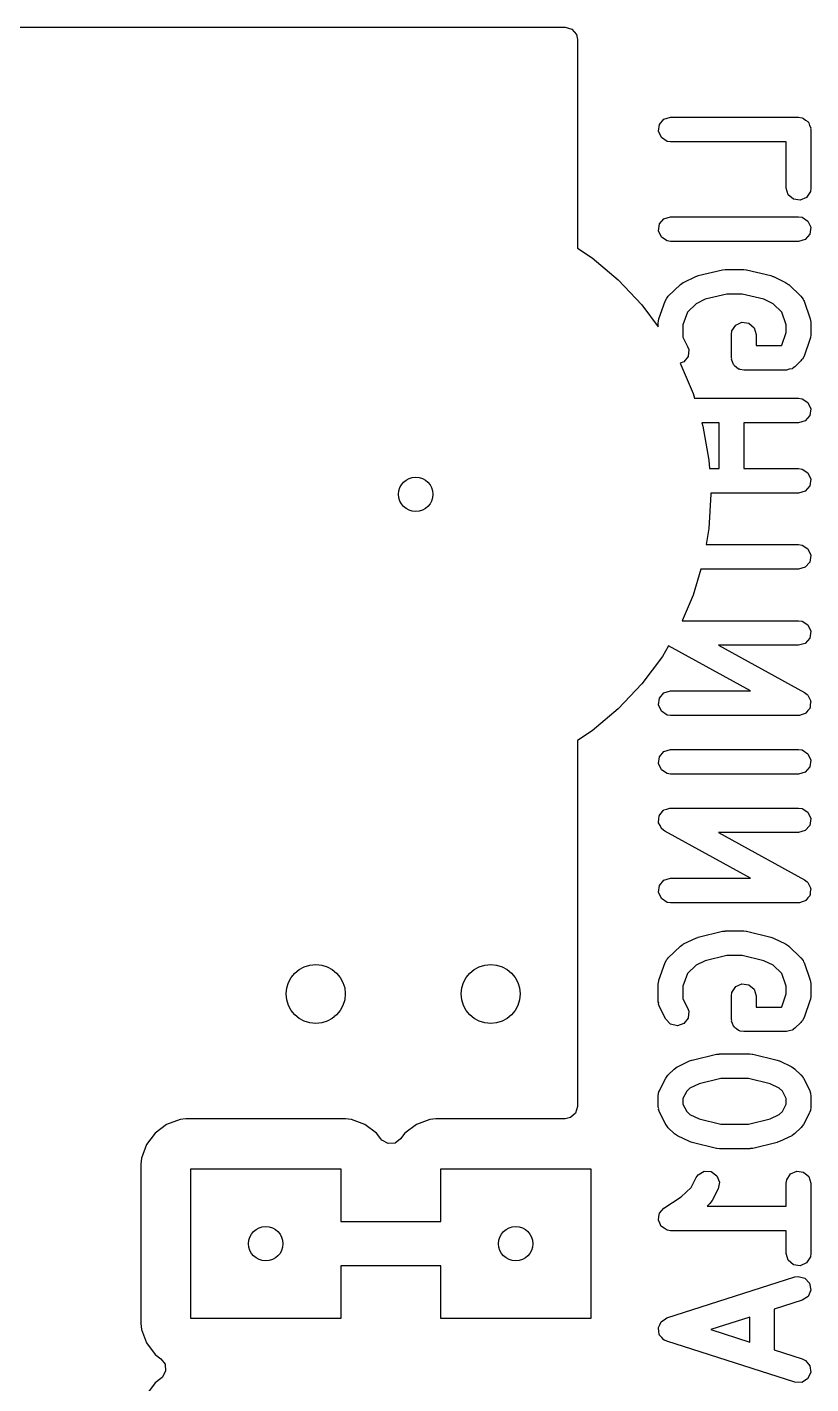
# Model space of a CAD drawing. Extents: x 0.06 to 1.57, y 0.01 to 1.19.
# Drawn here: x 1.245 to 1.558, y 0.644 to 1.187 of the extents above; entities that cross this region are included whole.
import ezdxf

# ---------------------------------------------------------------- set-up
doc = ezdxf.new("R2010")
doc.units = 0
doc.header["$MEASUREMENT"] = 0
doc.layers.add('BLACK', color=7, linetype='CONTINUOUS')

msp = doc.modelspace()

# ---------------------------------------------------------------- linework, layer by layer
at = {"layer": 'BLACK', "linetype": 'CONTINUOUS'}
for p, q in [((0.38496, 1.18703), (1.45981, 1.18703)), ((1.45981, 1.18703), (1.4625, 1.18624)), ((1.4625, 1.18624), (1.46433, 1.18413)), ((1.46433, 1.18413), (1.46478, 1.18207)), ((1.46478, 1.18207), (1.46478, 1.09852)), ((1.49711, 1.14533), (1.49751, 1.14807)), ((1.49751, 1.14807), (1.49932, 1.15017)), ((1.49932, 1.15017), (1.50198, 1.15095)), ((1.50198, 1.15095), (1.55317, 1.15095)), ((1.55317, 1.15095), (1.55455, 1.15075)), ((1.55455, 1.15075), (1.55485, 1.15055)), ((1.55485, 1.15055), (1.55521, 1.1505)), ((1.55521, 1.1505), (1.556, 1.14982)), ((1.556, 1.14982), (1.55688, 1.14925)), ((1.55688, 1.14925), (1.55703, 1.14892)), ((1.55703, 1.14892), (1.55731, 1.14869)), ((1.55731, 1.14869), (1.5576, 1.14768)), ((1.5576, 1.14768), (1.55804, 1.14673)), ((1.55804, 1.14673), (1.55799, 1.14637)), ((1.55799, 1.14637), (1.55809, 1.14603)), ((1.55809, 1.14603), (1.55809, 1.12259)), ((1.49827, 1.1428), (1.49711, 1.14533)), ((1.5006, 1.1413), (1.49827, 1.1428)), ((1.50198, 1.1411), (1.5006, 1.1413)), ((1.54824, 1.1411), (1.50198, 1.1411)), ((1.54824, 1.12259), (1.54824, 1.1411)), ((1.54903, 1.11993), (1.54824, 1.12259)), ((1.55112, 1.11811), (1.54903, 1.11993)), ((1.55639, 1.11887), (1.55387, 1.11772)), ((1.55789, 1.1212), (1.55639, 1.11887)), ((1.55809, 1.12259), (1.55789, 1.1212)), ((1.55387, 1.11772), (1.55112, 1.11811)), ((1.49711, 1.10549), (1.49751, 1.10823)), ((1.49751, 1.10823), (1.49932, 1.11033)), ((1.49932, 1.11033), (1.50198, 1.11111)), ((1.50198, 1.11111), (1.55317, 1.11111)), ((1.55317, 1.11111), (1.55455, 1.11091)), ((1.55455, 1.11091), (1.55688, 1.10941)), ((1.55688, 1.10941), (1.55804, 1.10689)), ((1.49827, 1.10296), (1.49711, 1.10549)), ((1.5006, 1.10146), (1.49827, 1.10296)), ((1.55764, 1.10414), (1.55583, 1.10205)), ((1.55804, 1.10689), (1.55764, 1.10414)), ((1.46478, 1.09852), (1.47053, 1.09474)), ((1.50198, 1.10127), (1.5006, 1.10146)), ((1.55317, 1.10127), (1.50198, 1.10127)), ((1.55583, 1.10205), (1.55317, 1.10127)), ((1.47053, 1.09474), (1.48105, 1.08591)), ((1.50716, 1.08484), (1.51204, 1.08719)), ((1.51204, 1.08719), (1.51287, 1.08745)), ((1.51287, 1.08745), (1.51302, 1.08754)), ((1.51302, 1.08754), (1.52277, 1.08988)), ((1.52277, 1.08988), (1.52377, 1.08997)), ((1.52377, 1.08997), (1.52392, 1.09002)), ((1.52392, 1.09002), (1.53123, 1.09002)), ((1.53123, 1.09002), (1.53223, 1.08987)), ((1.53223, 1.08987), (1.53238, 1.08988)), ((1.53238, 1.08988), (1.54213, 1.08754)), ((1.54213, 1.08754), (1.54294, 1.08722)), ((1.54294, 1.08722), (1.54311, 1.08719)), ((1.54311, 1.08719), (1.54799, 1.08484)), ((1.48105, 1.08591), (1.49048, 1.07592)), ((1.50101, 1.07927), (1.50589, 1.08396)), ((1.50589, 1.08396), (1.50702, 1.08477)), ((1.50702, 1.08477), (1.5071, 1.08479)), ((1.5071, 1.08479), (1.50716, 1.08484)), ((1.54799, 1.08484), (1.54915, 1.08406)), ((1.54915, 1.08406), (1.54919, 1.08399)), ((1.54919, 1.08399), (1.54926, 1.08396)), ((1.54926, 1.08396), (1.55414, 1.07927)), ((1.49048, 1.07592), (1.49706, 1.06707)), ((1.49733, 1.0703), (1.49977, 1.07733)), ((1.49977, 1.07733), (1.50041, 1.07858)), ((1.50041, 1.07858), (1.50078, 1.07887)), ((1.50078, 1.07887), (1.50101, 1.07927)), ((1.51214, 1.07631), (1.50868, 1.07299)), ((1.51583, 1.07809), (1.51214, 1.07631)), ((1.5245, 1.08017), (1.51583, 1.07809)), ((1.53065, 1.08017), (1.5245, 1.08017)), ((1.53932, 1.07809), (1.53065, 1.08017)), ((1.54301, 1.07631), (1.53932, 1.07809)), ((1.54647, 1.07299), (1.54301, 1.07631)), ((1.55414, 1.07927), (1.555, 1.07816)), ((1.555, 1.07816), (1.55511, 1.07771)), ((1.55511, 1.07771), (1.55538, 1.07733)), ((1.55538, 1.07733), (1.55782, 1.0703)), ((1.49706, 1.06869), (1.49726, 1.07008)), ((1.49726, 1.07008), (1.49733, 1.07018)), ((1.49733, 1.07018), (1.49733, 1.0703)), ((1.50868, 1.07299), (1.50691, 1.06786)), ((1.54824, 1.06786), (1.54647, 1.07299)), ((1.55782, 1.0703), (1.55808, 1.06893)), ((1.49706, 1.06707), (1.49706, 1.06869)), ((1.50691, 1.06786), (1.50691, 1.06286)), ((1.52631, 1.064), (1.52651, 1.06539)), ((1.52651, 1.06539), (1.52801, 1.06772)), ((1.52801, 1.06772), (1.53053, 1.06888)), ((1.53053, 1.06888), (1.53328, 1.06848)), ((1.53328, 1.06848), (1.53537, 1.06667)), ((1.53537, 1.06667), (1.53615, 1.064)), ((1.54647, 1.0597), (1.54824, 1.06483)), ((1.54824, 1.06483), (1.54824, 1.06786)), ((1.55808, 1.06893), (1.55805, 1.06881)), ((1.55805, 1.06881), (1.55809, 1.06869)), ((1.55809, 1.06869), (1.55809, 1.064)), ((1.50691, 1.06286), (1.50879, 1.05924)), ((1.50879, 1.05924), (1.50925, 1.05792)), ((1.52631, 1.05463), (1.52631, 1.064)), ((1.53615, 1.064), (1.53615, 1.05955)), ((1.53615, 1.05955), (1.54631, 1.05955)), ((1.54631, 1.05955), (1.54647, 1.0597)), ((1.55782, 1.06239), (1.55538, 1.05536)), ((1.55789, 1.06262), (1.55782, 1.06251)), ((1.55782, 1.06251), (1.55782, 1.06239)), ((1.55809, 1.064), (1.55789, 1.06262)), ((1.509, 1.05516), (1.50729, 1.05298)), ((1.50925, 1.05792), (1.509, 1.05516)), ((1.52641, 1.05429), (1.52631, 1.05463)), ((1.52636, 1.05393), (1.52641, 1.05429)), ((1.5268, 1.05298), (1.52636, 1.05393)), ((1.55437, 1.05383), (1.55414, 1.05343)), ((1.55474, 1.05412), (1.55437, 1.05383)), ((1.55538, 1.05536), (1.55474, 1.05412)), ((1.50729, 1.05298), (1.50579, 1.05245)), ((1.50579, 1.05245), (1.51099, 1.0404)), ((1.52709, 1.05197), (1.5268, 1.05298)), ((1.52736, 1.05173), (1.52709, 1.05197)), ((1.52751, 1.05141), (1.52736, 1.05173)), ((1.52839, 1.05084), (1.52751, 1.05141)), ((1.52919, 1.05015), (1.52839, 1.05084)), ((1.52954, 1.0501), (1.52919, 1.05015)), ((1.52984, 1.04991), (1.52954, 1.0501)), ((1.53123, 1.04971), (1.52984, 1.04991)), ((1.54829, 1.04971), (1.53123, 1.04971)), ((1.54941, 1.05004), (1.54829, 1.04971)), ((1.55056, 1.05027), (1.54941, 1.05004)), ((1.55083, 1.05045), (1.55056, 1.05027)), ((1.55095, 1.05049), (1.55083, 1.05045)), ((1.55107, 1.05063), (1.55095, 1.05049)), ((1.5517, 1.05108), (1.55107, 1.05063)), ((1.55414, 1.05343), (1.5517, 1.05108)), ((1.51099, 1.0404), (1.51157, 1.03846)), ((1.51157, 1.03846), (1.55317, 1.03846)), ((1.55317, 1.03846), (1.55455, 1.03826)), ((1.55455, 1.03826), (1.55688, 1.03676)), ((1.55688, 1.03676), (1.55804, 1.03424)), ((1.55804, 1.03424), (1.55764, 1.0315)), ((1.52144, 1.02862), (1.51451, 1.02862)), ((1.51451, 1.02862), (1.51493, 1.02724)), ((1.51493, 1.02724), (1.51731, 1.01371)), ((1.52144, 1.01034), (1.52144, 1.02862)), ((1.55317, 1.02862), (1.53128, 1.02862)), ((1.53128, 1.02862), (1.53128, 1.01034)), ((1.55583, 1.0294), (1.55317, 1.02862)), ((1.55764, 1.0315), (1.55583, 1.0294)), ((1.51731, 1.01371), (1.51751, 1.01034)), ((1.51751, 1.01034), (1.52144, 1.01034)), ((1.53128, 1.01034), (1.55317, 1.01034)), ((1.55317, 1.01034), (1.55455, 1.01014)), ((1.55455, 1.01014), (1.55688, 1.00864)), ((1.55688, 1.00864), (1.55804, 1.00612)), ((1.55804, 1.00612), (1.55764, 1.00337)), ((1.51811, 1), (1.51731, 0.98629)), ((1.55317, 1.0005), (1.51808, 1.0005)), ((1.51808, 1.0005), (1.51811, 1)), ((1.55583, 1.00128), (1.55317, 1.0005)), ((1.55764, 1.00337), (1.55583, 1.00128)), ((1.51731, 0.98629), (1.51618, 0.97987)), ((1.51618, 0.97987), (1.55317, 0.97987)), ((1.55317, 0.97987), (1.55455, 0.97967)), ((1.55455, 0.97967), (1.55688, 0.97818)), ((1.55688, 0.97818), (1.55804, 0.97565)), ((1.55764, 0.97291), (1.55583, 0.97081)), ((1.55804, 0.97565), (1.55764, 0.97291)), ((1.51411, 0.97003), (1.51099, 0.9596)), ((1.55317, 0.97003), (1.51411, 0.97003)), ((1.55583, 0.97081), (1.55317, 0.97003)), ((1.51099, 0.9596), (1.50659, 0.94941)), ((1.50659, 0.94941), (1.55317, 0.94941)), ((1.55317, 0.94941), (1.55455, 0.94921)), ((1.55455, 0.94921), (1.55688, 0.94771)), ((1.55688, 0.94771), (1.55804, 0.94519)), ((1.55804, 0.94519), (1.55764, 0.94244)), ((1.55583, 0.94035), (1.55317, 0.93957)), ((1.55764, 0.94244), (1.55583, 0.94035)), ((1.49868, 0.9351), (1.49048, 0.92408)), ((1.50113, 0.93934), (1.49868, 0.9351)), ((1.53399, 0.92129), (1.50113, 0.93934)), ((1.55317, 0.93957), (1.52116, 0.93957)), ((1.52116, 0.93957), (1.55554, 0.92068)), ((1.49048, 0.92408), (1.48105, 0.91409)), ((1.49711, 0.91567), (1.49751, 0.91841)), ((1.49751, 0.91841), (1.49932, 0.92051)), ((1.49932, 0.92051), (1.50198, 0.92129)), ((1.50198, 0.92129), (1.53399, 0.92129)), ((1.55554, 0.92068), (1.55665, 0.91984)), ((1.55665, 0.91984), (1.55674, 0.91968)), ((1.55674, 0.91968), (1.55688, 0.91959)), ((1.55688, 0.91959), (1.55739, 0.91848)), ((1.55739, 0.91848), (1.55798, 0.9174)), ((1.48105, 0.91409), (1.47053, 0.90526)), ((1.49827, 0.91314), (1.49711, 0.91567)), ((1.5006, 0.91165), (1.49827, 0.91314)), ((1.55684, 0.9134), (1.5561, 0.91242)), ((1.55764, 0.91432), (1.55684, 0.9134)), ((1.55767, 0.91449), (1.55764, 0.91432)), ((1.55777, 0.91463), (1.55767, 0.91449)), ((1.55786, 0.91586), (1.55777, 0.91463)), ((1.55804, 0.91707), (1.55786, 0.91586)), ((1.55798, 0.9174), (1.55796, 0.91723)), ((1.55796, 0.91723), (1.55804, 0.91707)), ((1.50198, 0.91144), (1.5006, 0.91165)), ((1.55317, 0.91144), (1.50198, 0.91144)), ((1.55333, 0.9115), (1.55317, 0.91144)), ((1.5535, 0.91146), (1.55333, 0.9115)), ((1.55465, 0.91188), (1.5535, 0.91146)), ((1.55583, 0.91223), (1.55465, 0.91188)), ((1.55594, 0.91236), (1.55583, 0.91223)), ((1.5561, 0.91242), (1.55594, 0.91236)), ((1.47053, 0.90526), (1.46478, 0.90148)), ((1.46478, 0.90148), (1.46478, 0.75498)), ((1.49751, 0.89498), (1.49932, 0.89707)), ((1.49932, 0.89707), (1.50198, 0.89785)), ((1.50198, 0.89785), (1.55317, 0.89785)), ((1.55317, 0.89785), (1.55455, 0.89765)), ((1.55455, 0.89765), (1.55688, 0.89616)), ((1.49711, 0.89223), (1.49751, 0.89498)), ((1.49827, 0.88971), (1.49711, 0.89223)), ((1.55764, 0.89089), (1.55583, 0.88879)), ((1.55688, 0.89616), (1.55804, 0.89363)), ((1.55804, 0.89363), (1.55764, 0.89089)), ((1.5006, 0.88821), (1.49827, 0.88971)), ((1.50198, 0.88801), (1.5006, 0.88821)), ((1.55317, 0.88801), (1.50198, 0.88801)), ((1.55583, 0.88879), (1.55317, 0.88801)), ((1.49711, 0.8688), (1.49729, 0.87001)), ((1.49729, 0.87001), (1.49738, 0.87123)), ((1.49738, 0.87123), (1.49748, 0.87137)), ((1.49748, 0.87137), (1.49751, 0.87154)), ((1.49751, 0.87154), (1.49831, 0.87247)), ((1.49831, 0.87247), (1.49905, 0.87345)), ((1.49905, 0.87345), (1.49921, 0.87351)), ((1.49921, 0.87351), (1.49932, 0.87364)), ((1.49932, 0.87364), (1.5005, 0.87398)), ((1.5005, 0.87398), (1.50165, 0.87441)), ((1.50165, 0.87441), (1.50182, 0.87437)), ((1.50182, 0.87437), (1.50198, 0.87442)), ((1.50198, 0.87442), (1.55317, 0.87442)), ((1.55317, 0.87442), (1.55455, 0.87422)), ((1.55455, 0.87422), (1.55688, 0.87272)), ((1.55688, 0.87272), (1.55804, 0.8702)), ((1.55804, 0.8702), (1.55764, 0.86745)), ((1.49719, 0.86864), (1.49711, 0.8688)), ((1.49717, 0.86846), (1.49719, 0.86864)), ((1.49776, 0.86739), (1.49717, 0.86846)), ((1.49827, 0.86628), (1.49776, 0.86739)), ((1.49841, 0.86618), (1.49827, 0.86628)), ((1.4985, 0.86603), (1.49841, 0.86618)), ((1.49961, 0.86518), (1.4985, 0.86603)), ((1.53399, 0.8463), (1.49961, 0.86518)), ((1.55317, 0.86458), (1.52116, 0.86458)), ((1.52116, 0.86458), (1.55554, 0.84569)), ((1.55583, 0.86536), (1.55317, 0.86458)), ((1.55764, 0.86745), (1.55583, 0.86536)), ((1.49711, 0.84068), (1.49751, 0.84342)), ((1.49751, 0.84342), (1.49932, 0.84552)), ((1.49932, 0.84552), (1.50198, 0.8463)), ((1.50198, 0.8463), (1.53399, 0.8463)), ((1.55554, 0.84569), (1.55665, 0.84485)), ((1.55665, 0.84485), (1.55674, 0.84469)), ((1.55674, 0.84469), (1.55688, 0.8446)), ((1.55688, 0.8446), (1.55739, 0.84349)), ((1.55739, 0.84349), (1.55798, 0.84241)), ((1.55804, 0.84208), (1.55786, 0.84086)), ((1.55798, 0.84241), (1.55796, 0.84223)), ((1.55796, 0.84223), (1.55804, 0.84208)), ((1.49827, 0.83815), (1.49711, 0.84068)), ((1.5006, 0.83665), (1.49827, 0.83815)), ((1.50198, 0.83645), (1.5006, 0.83665)), ((1.55317, 0.83645), (1.50198, 0.83645)), ((1.55333, 0.8365), (1.55317, 0.83645)), ((1.5535, 0.83647), (1.55333, 0.8365)), ((1.55465, 0.83689), (1.5535, 0.83647)), ((1.55583, 0.83724), (1.55465, 0.83689)), ((1.55594, 0.83737), (1.55583, 0.83724)), ((1.5561, 0.83743), (1.55594, 0.83737)), ((1.55684, 0.83841), (1.5561, 0.83743)), ((1.55764, 0.83933), (1.55684, 0.83841)), ((1.55767, 0.8395), (1.55764, 0.83933)), ((1.55777, 0.83964), (1.55767, 0.8395)), ((1.55786, 0.84086), (1.55777, 0.83964)), ((1.50716, 0.82003), (1.51204, 0.82238)), ((1.51204, 0.82238), (1.51287, 0.82264)), ((1.51287, 0.82264), (1.51302, 0.82273)), ((1.51302, 0.82273), (1.52277, 0.82507)), ((1.52277, 0.82507), (1.52377, 0.82516)), ((1.52377, 0.82516), (1.52392, 0.82521)), ((1.52392, 0.82521), (1.53123, 0.82521)), ((1.53123, 0.82521), (1.53223, 0.82506)), ((1.53223, 0.82506), (1.53238, 0.82507)), ((1.53238, 0.82507), (1.54213, 0.82273)), ((1.54213, 0.82273), (1.54294, 0.82241)), ((1.54294, 0.82241), (1.54311, 0.82238)), ((1.54311, 0.82238), (1.54799, 0.82003)), ((1.50101, 0.81446), (1.50589, 0.81915)), ((1.50589, 0.81915), (1.50702, 0.81996)), ((1.50702, 0.81996), (1.5071, 0.81998)), ((1.5071, 0.81998), (1.50716, 0.82003)), ((1.5245, 0.81536), (1.51583, 0.81328)), ((1.53065, 0.81536), (1.5245, 0.81536)), ((1.53932, 0.81328), (1.53065, 0.81536)), ((1.54799, 0.82003), (1.54915, 0.81925)), ((1.54915, 0.81925), (1.54919, 0.81918)), ((1.54919, 0.81918), (1.54926, 0.81915)), ((1.54926, 0.81915), (1.55414, 0.81446)), ((1.49733, 0.80549), (1.49977, 0.81252)), ((1.49977, 0.81252), (1.50041, 0.81377)), ((1.50041, 0.81377), (1.50078, 0.81405)), ((1.50078, 0.81405), (1.50101, 0.81446)), ((1.51214, 0.8115), (1.50868, 0.80818)), ((1.51583, 0.81328), (1.51214, 0.8115)), ((1.54301, 0.8115), (1.53932, 0.81328)), ((1.54647, 0.80818), (1.54301, 0.8115)), ((1.55414, 0.81446), (1.555, 0.81335)), ((1.555, 0.81335), (1.55511, 0.8129)), ((1.55511, 0.8129), (1.55538, 0.81252)), ((1.55538, 0.81252), (1.55782, 0.80549)), ((1.49706, 0.80388), (1.49726, 0.80527)), ((1.49706, 0.79685), (1.49706, 0.80388)), ((1.49726, 0.80527), (1.49733, 0.80537)), ((1.49733, 0.80537), (1.49733, 0.80549)), ((1.50868, 0.80818), (1.50691, 0.80305)), ((1.52801, 0.80291), (1.53053, 0.80407)), ((1.53053, 0.80407), (1.53328, 0.80367)), ((1.54824, 0.80305), (1.54647, 0.80818)), ((1.55782, 0.80549), (1.55808, 0.80412)), ((1.55808, 0.80412), (1.55805, 0.804)), ((1.55805, 0.804), (1.55809, 0.80388)), ((1.55809, 0.80388), (1.55809, 0.79919)), ((1.50691, 0.80305), (1.50691, 0.79805)), ((1.52631, 0.79919), (1.52651, 0.80058)), ((1.52631, 0.78982), (1.52631, 0.79919)), ((1.52651, 0.80058), (1.52801, 0.80291)), ((1.53328, 0.80367), (1.53537, 0.80185)), ((1.53537, 0.80185), (1.53615, 0.79919)), ((1.53615, 0.79919), (1.53615, 0.79474)), ((1.54647, 0.79489), (1.54824, 0.80002)), ((1.54824, 0.80002), (1.54824, 0.80305)), ((1.55809, 0.79919), (1.55789, 0.79781)), ((1.4972, 0.79639), (1.49706, 0.79685)), ((1.49716, 0.7959), (1.4972, 0.79639)), ((1.49762, 0.79458), (1.49716, 0.7959)), ((1.50006, 0.78989), (1.49762, 0.79458)), ((1.50691, 0.79805), (1.50879, 0.79443)), ((1.50879, 0.79443), (1.50925, 0.79311)), ((1.50925, 0.79311), (1.509, 0.79035)), ((1.53615, 0.79474), (1.54631, 0.79474)), ((1.54631, 0.79474), (1.54647, 0.79489)), ((1.55782, 0.79758), (1.55538, 0.79055)), ((1.55789, 0.79781), (1.55782, 0.7977)), ((1.55782, 0.7977), (1.55782, 0.79758)), ((1.50198, 0.78789), (1.50006, 0.78989)), ((1.50467, 0.78725), (1.50198, 0.78789)), ((1.50729, 0.78817), (1.50467, 0.78725)), ((1.509, 0.79035), (1.50729, 0.78817)), ((1.52641, 0.78948), (1.52631, 0.78982)), ((1.52636, 0.78912), (1.52641, 0.78948)), ((1.5268, 0.78817), (1.52636, 0.78912)), ((1.52709, 0.78716), (1.5268, 0.78817)), ((1.55414, 0.78862), (1.5517, 0.78627)), ((1.55437, 0.78902), (1.55414, 0.78862)), ((1.55474, 0.78931), (1.55437, 0.78902)), ((1.55538, 0.79055), (1.55474, 0.78931)), ((1.52736, 0.78692), (1.52709, 0.78716)), ((1.52751, 0.7866), (1.52736, 0.78692)), ((1.52839, 0.78603), (1.52751, 0.7866)), ((1.52919, 0.78534), (1.52839, 0.78603)), ((1.52954, 0.78529), (1.52919, 0.78534)), ((1.52984, 0.7851), (1.52954, 0.78529)), ((1.53123, 0.7849), (1.52984, 0.7851)), ((1.54829, 0.7849), (1.53123, 0.7849)), ((1.54941, 0.78523), (1.54829, 0.7849)), ((1.55056, 0.78546), (1.54941, 0.78523)), ((1.55083, 0.78564), (1.55056, 0.78546)), ((1.55095, 0.78568), (1.55083, 0.78564)), ((1.55107, 0.78582), (1.55095, 0.78568)), ((1.5517, 0.78627), (1.55107, 0.78582)), ((1.50473, 0.77082), (1.5096, 0.77316)), ((1.5096, 0.77316), (1.51043, 0.77343)), ((1.51043, 0.77343), (1.51058, 0.77351)), ((1.51058, 0.77351), (1.52033, 0.77586)), ((1.52033, 0.77586), (1.52134, 0.77595)), ((1.52134, 0.77595), (1.52148, 0.77599)), ((1.52148, 0.77599), (1.53367, 0.77599)), ((1.53367, 0.77599), (1.53467, 0.77585)), ((1.53467, 0.77585), (1.53482, 0.77586)), ((1.53482, 0.77586), (1.54457, 0.77351)), ((1.54457, 0.77351), (1.54537, 0.77319)), ((1.54537, 0.77319), (1.54555, 0.77316)), ((1.54555, 0.77316), (1.55042, 0.77082)), ((1.49762, 0.76163), (1.50006, 0.76631)), ((1.50006, 0.76631), (1.50087, 0.76745)), ((1.50087, 0.76745), (1.50096, 0.7675)), ((1.50096, 0.7675), (1.50101, 0.76759)), ((1.50101, 0.76759), (1.50345, 0.76993)), ((1.50345, 0.76993), (1.50459, 0.77075)), ((1.50459, 0.77075), (1.50467, 0.77077)), ((1.50467, 0.77077), (1.50473, 0.77082)), ((1.52207, 0.76615), (1.51339, 0.76407)), ((1.53308, 0.76615), (1.52207, 0.76615)), ((1.54176, 0.76407), (1.53308, 0.76615)), ((1.55042, 0.77082), (1.55159, 0.77004)), ((1.55159, 0.77004), (1.55163, 0.76997)), ((1.55163, 0.76997), (1.5517, 0.76993)), ((1.5517, 0.76993), (1.55414, 0.76759)), ((1.55414, 0.76759), (1.555, 0.76648)), ((1.555, 0.76648), (1.55502, 0.76639)), ((1.55502, 0.76639), (1.55509, 0.76631)), ((1.55509, 0.76631), (1.55753, 0.76162)), ((1.49706, 0.75936), (1.49726, 0.76074)), ((1.49726, 0.76074), (1.49752, 0.76115)), ((1.49752, 0.76115), (1.49762, 0.76163)), ((1.50842, 0.76106), (1.50691, 0.75815)), ((1.5097, 0.76229), (1.50842, 0.76106)), ((1.51339, 0.76407), (1.5097, 0.76229)), ((1.54545, 0.76229), (1.54176, 0.76407)), ((1.54673, 0.76106), (1.54545, 0.76229)), ((1.54824, 0.75815), (1.54673, 0.76106)), ((1.55753, 0.76162), (1.55799, 0.7603)), ((1.46478, 0.75498), (1.46399, 0.7523)), ((1.49706, 0.75467), (1.49706, 0.75936)), ((1.50691, 0.75815), (1.50691, 0.75587)), ((1.50691, 0.75587), (1.50842, 0.75297)), ((1.54673, 0.75297), (1.54824, 0.75587)), ((1.54824, 0.75587), (1.54824, 0.75815)), ((1.55799, 0.7603), (1.55795, 0.75982)), ((1.55795, 0.75982), (1.55809, 0.75936)), ((1.55809, 0.75936), (1.55809, 0.75467)), ((1.3057, 0.74976), (1.30031, 0.74775)), ((1.30808, 0.75002), (1.3057, 0.74976)), ((1.3057, 0.74976), (1.3057, 0.74976)), ((1.30809, 0.75002), (1.30808, 0.75002)), ((1.37191, 0.75002), (1.30809, 0.75002)), ((1.37192, 0.75002), (1.37191, 0.75002)), ((1.3743, 0.74976), (1.37192, 0.75002)), ((1.37969, 0.74775), (1.3743, 0.74976)), ((1.3743, 0.74976), (1.3743, 0.74976)), ((1.4057, 0.74976), (1.40031, 0.74775)), ((1.40808, 0.75002), (1.4057, 0.74976)), ((1.4057, 0.74976), (1.4057, 0.74976)), ((1.45981, 0.75002), (1.40808, 0.75002)), ((1.46188, 0.75047), (1.45981, 0.75002)), ((1.46399, 0.7523), (1.46188, 0.75047)), ((1.4972, 0.7542), (1.49706, 0.75467)), ((1.49716, 0.75372), (1.4972, 0.7542)), ((1.49762, 0.7524), (1.49716, 0.75372)), ((1.50006, 0.74771), (1.49762, 0.7524)), ((1.50842, 0.75297), (1.5097, 0.75173)), ((1.5097, 0.75173), (1.51339, 0.74996)), ((1.51339, 0.74996), (1.52207, 0.74787)), ((1.53308, 0.74787), (1.54176, 0.74996)), ((1.54176, 0.74996), (1.54545, 0.75173)), ((1.54545, 0.75173), (1.54673, 0.75297)), ((1.55753, 0.7524), (1.55509, 0.74771)), ((1.55763, 0.75287), (1.55753, 0.7524)), ((1.55789, 0.75328), (1.55763, 0.75287)), ((1.55809, 0.75467), (1.55789, 0.75328)), ((1.2957, 0.7443), (1.29225, 0.73969)), ((1.30031, 0.74775), (1.2957, 0.7443)), ((1.30031, 0.74775), (1.30031, 0.74775)), ((1.3843, 0.7443), (1.37969, 0.74775)), ((1.37969, 0.74775), (1.37969, 0.74775)), ((1.38603, 0.74199), (1.3843, 0.7443)), ((1.3957, 0.7443), (1.39397, 0.74199)), ((1.40031, 0.74775), (1.3957, 0.7443)), ((1.40031, 0.74775), (1.40031, 0.74775)), ((1.50013, 0.74764), (1.50006, 0.74771)), ((1.50015, 0.74754), (1.50013, 0.74764)), ((1.50101, 0.74643), (1.50015, 0.74754)), ((1.50345, 0.74409), (1.50101, 0.74643)), ((1.52207, 0.74787), (1.53308, 0.74787)), ((1.55414, 0.74643), (1.5517, 0.74409)), ((1.55419, 0.74652), (1.55414, 0.74643)), ((1.55428, 0.74657), (1.55419, 0.74652)), ((1.55509, 0.74771), (1.55428, 0.74657)), ((1.29225, 0.73969), (1.29024, 0.7343)), ((1.29225, 0.73969), (1.29225, 0.73969)), ((1.38649, 0.74146), (1.38603, 0.74199)), ((1.38895, 0.74012), (1.38649, 0.74146)), ((1.39173, 0.74032), (1.38895, 0.74012)), ((1.39397, 0.74199), (1.39173, 0.74032)), ((1.50352, 0.74405), (1.50345, 0.74409)), ((1.50356, 0.74398), (1.50352, 0.74405)), ((1.50473, 0.7432), (1.50356, 0.74398)), ((1.5096, 0.74086), (1.50473, 0.7432)), ((1.50978, 0.74083), (1.5096, 0.74086)), ((1.51058, 0.74051), (1.50978, 0.74083)), ((1.52033, 0.73817), (1.51058, 0.74051)), ((1.54457, 0.74051), (1.53482, 0.73817)), ((1.54472, 0.7406), (1.54457, 0.74051)), ((1.54555, 0.74086), (1.54472, 0.7406)), ((1.55042, 0.7432), (1.54555, 0.74086)), ((1.55048, 0.74326), (1.55042, 0.7432)), ((1.55056, 0.74327), (1.55048, 0.74326)), ((1.5517, 0.74409), (1.55056, 0.74327)), ((1.29024, 0.7343), (1.28998, 0.73191)), ((1.29024, 0.7343), (1.29024, 0.7343)), ((1.52048, 0.73817), (1.52033, 0.73817)), ((1.52148, 0.73803), (1.52048, 0.73817)), ((1.53367, 0.73803), (1.52148, 0.73803)), ((1.53381, 0.73807), (1.53367, 0.73803)), ((1.53482, 0.73817), (1.53381, 0.73807)), ((1.28998, 0.73191), (1.28998, 0.66809)), ((1.31, 0.67), (1.31, 0.73)), ((1.31, 0.73), (1.37, 0.73)), ((1.37, 0.73), (1.37, 0.70886)), ((1.41, 0.70886), (1.41, 0.73)), ((1.41, 0.73), (1.47, 0.73)), ((1.47, 0.73), (1.47, 0.67)), ((1.51306, 0.72761), (1.51546, 0.72899)), ((1.51546, 0.72899), (1.51823, 0.72885)), ((1.51823, 0.72885), (1.52049, 0.72723)), ((1.54844, 0.72559), (1.54994, 0.72792)), ((1.54994, 0.72792), (1.55247, 0.72907)), ((1.55247, 0.72907), (1.55521, 0.72868)), ((1.55521, 0.72868), (1.55731, 0.72686)), ((1.50623, 0.71871), (1.51018, 0.7225)), ((1.51018, 0.7225), (1.51224, 0.72647)), ((1.51224, 0.72647), (1.51306, 0.72761)), ((1.52049, 0.72723), (1.52151, 0.72465)), ((1.52151, 0.72465), (1.52097, 0.72193)), ((1.54824, 0.7242), (1.54844, 0.72559)), ((1.54824, 0.71506), (1.54824, 0.7242)), ((1.55731, 0.72686), (1.55809, 0.7242)), ((1.55809, 0.7242), (1.55809, 0.69608)), ((1.49933, 0.71429), (1.50623, 0.71871)), ((1.51854, 0.71725), (1.51772, 0.71611)), ((1.52097, 0.72193), (1.51854, 0.71725)), ((1.49731, 0.71084), (1.49751, 0.71219)), ((1.49751, 0.71219), (1.49842, 0.71324)), ((1.49751, 0.71219), (1.49751, 0.71219)), ((1.49751, 0.71219), (1.49751, 0.71219)), ((1.49842, 0.71324), (1.49932, 0.71428)), ((1.49932, 0.71428), (1.49933, 0.71428)), ((1.49933, 0.71428), (1.49933, 0.71429)), ((1.51758, 0.71597), (1.51664, 0.71506)), ((1.51664, 0.71506), (1.54824, 0.71506)), ((1.51763, 0.71606), (1.51758, 0.71597)), ((1.51772, 0.71611), (1.51763, 0.71606)), ((1.37, 0.70886), (1.41, 0.70886)), ((1.49711, 0.70945), (1.49731, 0.71084)), ((1.49711, 0.70944), (1.49711, 0.70945)), ((1.49769, 0.70818), (1.49711, 0.70944)), ((1.49711, 0.70944), (1.49711, 0.70944)), ((1.49826, 0.70692), (1.49769, 0.70818)), ((1.49827, 0.70692), (1.49826, 0.70692)), ((1.49826, 0.70692), (1.49826, 0.70692)), ((1.49943, 0.70617), (1.49827, 0.70692)), ((1.50059, 0.70542), (1.49943, 0.70617)), ((1.5006, 0.70542), (1.50059, 0.70542)), ((1.50198, 0.70522), (1.5006, 0.70542)), ((1.5006, 0.70542), (1.5006, 0.70542)), ((1.54824, 0.70522), (1.50198, 0.70522)), ((1.54824, 0.69608), (1.54824, 0.70522)), ((1.54903, 0.69342), (1.54824, 0.69608)), ((1.55809, 0.69608), (1.55789, 0.69469)), ((1.41, 0.69114), (1.37, 0.69114)), ((1.37, 0.69114), (1.37, 0.67)), ((1.41, 0.67), (1.41, 0.69114)), ((1.55112, 0.69161), (1.54903, 0.69342)), ((1.55387, 0.69121), (1.55112, 0.69161)), ((1.55639, 0.69236), (1.55387, 0.69121)), ((1.55789, 0.69469), (1.55639, 0.69236)), ((1.50048, 0.6703), (1.55166, 0.68671)), ((1.55166, 0.68671), (1.55304, 0.68694)), ((1.55304, 0.68694), (1.55572, 0.68622)), ((1.55572, 0.68622), (1.55759, 0.68417)), ((1.55805, 0.68144), (1.55696, 0.67889)), ((1.55759, 0.68417), (1.55805, 0.68144)), ((1.55467, 0.67734), (1.54346, 0.67374)), ((1.54346, 0.67374), (1.54346, 0.65749)), ((1.55696, 0.67889), (1.55467, 0.67734)), ((1.28998, 0.66809), (1.29024, 0.6657)), ((1.37, 0.67), (1.31, 0.67)), ((1.47, 0.67), (1.41, 0.67)), ((1.49769, 0.66758), (1.49819, 0.66875)), ((1.49819, 0.66875), (1.49829, 0.66882)), ((1.49829, 0.66882), (1.49835, 0.66893)), ((1.49835, 0.66893), (1.49943, 0.66959)), ((1.49943, 0.66959), (1.50048, 0.6703)), ((1.53362, 0.67059), (1.51811, 0.66562)), ((1.53362, 0.66065), (1.53362, 0.67059)), ((1.29024, 0.6657), (1.29024, 0.6657)), ((1.29024, 0.6657), (1.29225, 0.66031)), ((1.4971, 0.6662), (1.49715, 0.66631)), ((1.49731, 0.66495), (1.4971, 0.6662)), ((1.49713, 0.66644), (1.49769, 0.66758)), ((1.49715, 0.66631), (1.49713, 0.66644)), ((1.49746, 0.66368), (1.49731, 0.66495)), ((1.49754, 0.66359), (1.49746, 0.66368)), ((1.49756, 0.66346), (1.49754, 0.66359)), ((1.49841, 0.66252), (1.49756, 0.66346)), ((1.51811, 0.66562), (1.53362, 0.66065)), ((1.29225, 0.66031), (1.29225, 0.66031)), ((1.29225, 0.66031), (1.2957, 0.6557)), ((1.49922, 0.66154), (1.49841, 0.66252)), ((1.49937, 0.66147), (1.49922, 0.66154)), ((1.49943, 0.66141), (1.49937, 0.66147)), ((1.49957, 0.66137), (1.49943, 0.66141)), ((1.50048, 0.66093), (1.49957, 0.66137)), ((1.55166, 0.64453), (1.50048, 0.66093)), ((1.54346, 0.65749), (1.55467, 0.6539)), ((1.2957, 0.6557), (1.29801, 0.65397)), ((1.29801, 0.65397), (1.29968, 0.65173)), ((1.55467, 0.6539), (1.55593, 0.65329)), ((1.55593, 0.65329), (1.55769, 0.65115)), ((1.29854, 0.64649), (1.29801, 0.64603)), ((1.29988, 0.64895), (1.29854, 0.64649)), ((1.29968, 0.65173), (1.29988, 0.64895)), ((1.55802, 0.64839), (1.5568, 0.6459)), ((1.55769, 0.65115), (1.55802, 0.64839)), ((1.2957, 0.6443), (1.29225, 0.63969)), ((1.29801, 0.64603), (1.2957, 0.6443)), ((1.55444, 0.64446), (1.55166, 0.64453)), ((1.5568, 0.6459), (1.55444, 0.64446))]:
    msp.add_line(p, q, dxfattribs=at)
at = {"layer": 'BLACK'}
for centre, radius in [((1.4, 1), 0.00689), ((1.36, 0.8), 0.01181), ((1.43, 0.8), 0.01181), ((1.34, 0.7), 0.00689), ((1.44, 0.7), 0.00689)]:
    msp.add_circle(centre, radius, dxfattribs=at)

doc.saveas('drawing.dxf')
